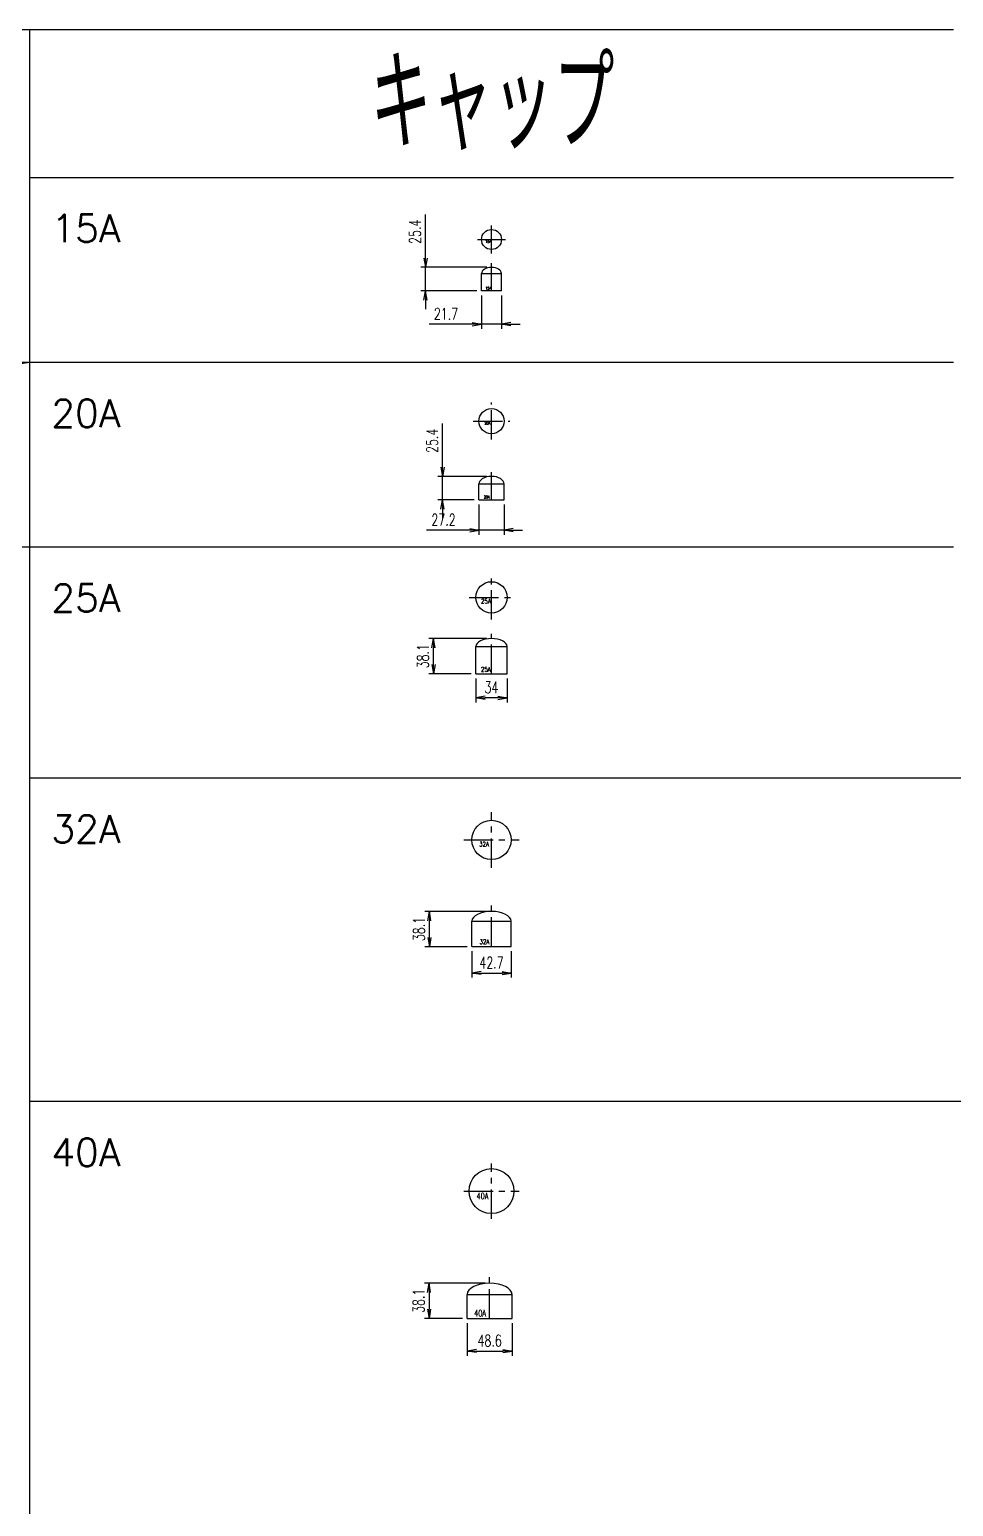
# Model space of a CAD drawing. Header units: millimetres. Extents: x 2090 to 42062, y -14812 to 2738.
# Drawn here: x 5967 to 6967, y 209 to 1808 of the extents above; entities that cross this region are included whole.
import ezdxf

# ---------------------------------------------------------------- set-up
doc = ezdxf.new("R2010")
doc.units = ezdxf.units.MM
doc.header["$PDMODE"] = 35
doc.linetypes.add('CENTER', pattern=[50.8, 31.75, -6.35, 6.35, -6.35])
for name, color, linetype in [('#配管（SUS)', 220, 'Continuous'), ('DIM', 1, 'Continuous'), ('skeleton', 7, 'Continuous')]:
    doc.layers.add(name, color=color, linetype=linetype)
doc.styles.add('kpk', font='romans.shx', dxfattribs={"width": 0.7, "bigfont": 'extfont2.shx'})
doc.styles.get("Standard").update_dxf_attribs({"font": 'romans.shx', "bigfont": 'extfont.shx'})
doc.dimstyles.new('1／5～KPK', dxfattribs={"dimscale": 5, "dimtxt": 2.5, "dimasz": 2, "dimexe": 1, "dimexo": 1, "dimgap": 1, "dimtad": 3, "dimdsep": 46, "dimtxsty": 'kpk', "dimblk": 'OPEN', "dimcen": 2.5, "dimclrd": 9, "dimclre": 9, "dimclrt": 4, "dimadec": 1, "dimazin": 2, "dimtfac": 1, "dimtmove": 0, "dimatfit": 2, "dimldrblk": 'OPEN', "dimfxl": 1, "dimtfill": 1, "dimlwd": -1, "dimlwe": -1, "dimarcsym": 1})

# ---------------------------------------------------------------- blocks, each defined once
blk = doc.blocks.new('_Open')
at = {"color": 0, "linetype": 'ByBlock', "lineweight": -2}
for p, q in [((-1, 0.17), (0, 0)), ((-1, -0.17), (0, 0)), ((0, 0), (-1, 0))]:
    blk.add_line(p, q, dxfattribs=at)
blk = doc.blocks.new('*D179')
at = {"layer": '#配管（SUS)', "color": 9, "transparency": 16777216}
for p, q in [((6455.9, 1519.8), (6455.9, 1483.6)), ((6477.6, 1519.8), (6477.6, 1483.6)), ((6445.9, 1488.6), (6399.2, 1488.6)), ((6477.6, 1488.6), (6455.9, 1488.6)), ((6487.6, 1488.6), (6497.6, 1488.6))]:
    blk.add_line(p, q, dxfattribs=at)
at = {"layer": 'Defpoints', "color": 0, "linetype": 'ByBlock', "transparency": 16777216}
for p in [(6455.9, 1524.8), (6477.6, 1524.8), (6455.9, 1488.6)]:
    blk.add_point(p, dxfattribs=at)
at = {"layer": '#配管（SUS)', "color": 9, "linetype": 'ByBlock', "transparency": 16777216, "xscale": 10, "yscale": 10, "zscale": 10}
blk.add_blockref('_Open', (6455.9, 1488.6), dxfattribs=at)
at = {"layer": '#配管（SUS)', "color": 9, "linetype": 'ByBlock', "transparency": 16777216, "xscale": 10, "yscale": 10, "zscale": 10, "rotation": 180}
blk.add_blockref('_Open', (6477.6, 1488.6), dxfattribs=at)
at = {"layer": '#配管（SUS)', "color": 4, "linetype": 'ByBlock', "transparency": 16777216, "insert": (6417.5, 1499.9), "char_height": 12.5, "attachment_point": 5, "style": 'kpk', "bg_fill": 3, "box_fill_scale": 1.1, "bg_fill_color": 256, "bg_fill_true_color": 13158600, "bg_fill_transparency": 0}
blk.add_mtext('21.7', dxfattribs=at)
blk = doc.blocks.new('*D180')
at = {"layer": 'Defpoints', "color": 0, "linetype": 'ByBlock', "transparency": 16777216}
for p in [(6395.3, 1550.2), (6466.7, 1550.2), (6455.9, 1524.8)]:
    blk.add_point(p, dxfattribs=at)
at = {"layer": 'DIM', "color": 9, "transparency": 16777216}
for p, q in [((6395.3, 1560.2), (6395.3, 1607.3)), ((6461.7, 1550.2), (6390.3, 1550.2)), ((6395.3, 1524.8), (6395.3, 1550.2)), ((6450.9, 1524.8), (6390.3, 1524.8)), ((6395.3, 1514.8), (6395.3, 1504.8))]:
    blk.add_line(p, q, dxfattribs=at)
at = {"layer": 'DIM', "color": 9, "linetype": 'ByBlock', "transparency": 16777216, "xscale": 10, "yscale": 10, "zscale": 10}
for p, rotation in [((6395.3, 1550.2), 270), ((6395.3, 1524.8), 90)]:
    blk.add_blockref('_Open', p, dxfattribs=dict(at, rotation=rotation))
at = {"layer": 'DIM', "color": 4, "linetype": 'ByBlock', "transparency": 16777216, "insert": (6384, 1588.7), "char_height": 12.5, "attachment_point": 5, "rotation": 90, "style": 'kpk', "bg_fill": 3, "box_fill_scale": 1.1, "bg_fill_color": 256, "bg_fill_true_color": 13158600, "bg_fill_transparency": 0}
blk.add_mtext('25.4', dxfattribs=at)
blk = doc.blocks.new('*D181')
at = {"layer": '#配管（SUS)', "color": 9, "transparency": 16777216}
for p, q in [((6453.1, 1293.5), (6453.1, 1260.7)), ((6480.3, 1293.5), (6480.3, 1260.7)), ((6443.1, 1265.7), (6396.4, 1265.7)), ((6480.3, 1265.7), (6453.1, 1265.7)), ((6490.3, 1265.7), (6500.3, 1265.7))]:
    blk.add_line(p, q, dxfattribs=at)
at = {"layer": 'Defpoints', "color": 0, "linetype": 'ByBlock', "transparency": 16777216}
for p in [(6453.1, 1298.5), (6480.3, 1298.5), (6453.1, 1265.7)]:
    blk.add_point(p, dxfattribs=at)
at = {"layer": '#配管（SUS)', "color": 9, "linetype": 'ByBlock', "transparency": 16777216, "xscale": 10, "yscale": 10, "zscale": 10}
blk.add_blockref('_Open', (6453.1, 1265.7), dxfattribs=at)
at = {"layer": '#配管（SUS)', "color": 9, "linetype": 'ByBlock', "transparency": 16777216, "xscale": 10, "yscale": 10, "zscale": 10, "rotation": 180}
blk.add_blockref('_Open', (6480.3, 1265.7), dxfattribs=at)
at = {"layer": '#配管（SUS)', "color": 4, "linetype": 'ByBlock', "transparency": 16777216, "insert": (6414.8, 1277), "char_height": 12.5, "attachment_point": 5, "style": 'kpk', "bg_fill": 3, "box_fill_scale": 1.1, "bg_fill_color": 256, "bg_fill_true_color": 13158600, "bg_fill_transparency": 0}
blk.add_mtext('27.2', dxfattribs=at)
blk = doc.blocks.new('*D182')
at = {"layer": 'Defpoints', "color": 0, "linetype": 'ByBlock', "transparency": 16777216}
for p in [(6413.7, 1323.9), (6466.7, 1323.9), (6453.1, 1298.5)]:
    blk.add_point(p, dxfattribs=at)
at = {"layer": 'DIM', "color": 9, "transparency": 16777216}
for p, q in [((6413.7, 1333.9), (6413.7, 1381)), ((6461.7, 1323.9), (6408.7, 1323.9)), ((6413.7, 1298.5), (6413.7, 1323.9)), ((6448.1, 1298.5), (6408.7, 1298.5)), ((6413.7, 1288.5), (6413.7, 1278.5))]:
    blk.add_line(p, q, dxfattribs=at)
at = {"layer": 'DIM', "color": 9, "linetype": 'ByBlock', "transparency": 16777216, "xscale": 10, "yscale": 10, "zscale": 10}
for p, rotation in [((6413.7, 1323.9), 270), ((6413.7, 1298.5), 90)]:
    blk.add_blockref('_Open', p, dxfattribs=dict(at, rotation=rotation))
at = {"layer": 'DIM', "color": 4, "linetype": 'ByBlock', "transparency": 16777216, "insert": (6402.5, 1362.4), "char_height": 12.5, "attachment_point": 5, "rotation": 90, "style": 'kpk', "bg_fill": 3, "box_fill_scale": 1.1, "bg_fill_color": 256, "bg_fill_true_color": 13158600, "bg_fill_transparency": 0}
blk.add_mtext('25.4', dxfattribs=at)
blk = doc.blocks.new('*D183')
at = {"layer": 'Defpoints', "color": 0, "linetype": 'ByBlock', "transparency": 16777216}
for p in [(6449.7, 1110.2), (6483.7, 1110.2), (6449.7, 1084.3)]:
    blk.add_point(p, dxfattribs=at)
at = {"layer": 'DIM', "color": 9, "transparency": 16777216}
for p, q in [((6449.7, 1105.2), (6449.7, 1079.3)), ((6483.7, 1105.2), (6483.7, 1079.3)), ((6473.7, 1084.3), (6459.7, 1084.3))]:
    blk.add_line(p, q, dxfattribs=at)
at = {"layer": 'DIM', "color": 9, "linetype": 'ByBlock', "transparency": 16777216, "xscale": 10, "yscale": 10, "zscale": 10, "rotation": 180}
blk.add_blockref('_Open', (6449.7, 1084.3), dxfattribs=at)
at = {"layer": 'DIM', "color": 9, "linetype": 'ByBlock', "transparency": 16777216, "xscale": 10, "yscale": 10, "zscale": 10}
blk.add_blockref('_Open', (6483.7, 1084.3), dxfattribs=at)
at = {"layer": 'DIM', "color": 4, "linetype": 'ByBlock', "transparency": 16777216, "insert": (6466.7, 1095.5), "char_height": 12.5, "attachment_point": 5, "style": 'kpk', "bg_fill": 3, "box_fill_scale": 1.1, "bg_fill_color": 256, "bg_fill_true_color": 13158600, "bg_fill_transparency": 0}
blk.add_mtext('34', dxfattribs=at)
blk = doc.blocks.new('*D184')
at = {"layer": 'Defpoints', "color": 0, "linetype": 'ByBlock', "transparency": 16777216}
for p in [(6466.7, 1148.3), (6449.7, 1110.2)]:
    blk.add_point(p, dxfattribs=at)
at = {"layer": 'DIM', "color": 9, "transparency": 16777216}
for p, q in [((6461.7, 1148.3), (6398.9, 1148.3)), ((6403.9, 1120.2), (6403.9, 1138.3)), ((6444.7, 1110.2), (6398.9, 1110.2))]:
    blk.add_line(p, q, dxfattribs=at)
at = {"layer": 'DIM', "color": 9, "linetype": 'ByBlock', "transparency": 16777216, "xscale": 10, "yscale": 10, "zscale": 10}
for p, rotation in [((6403.9, 1148.3), 90), ((6403.9, 1110.2), 270)]:
    blk.add_blockref('_Open', p, dxfattribs=dict(at, rotation=rotation))
at = {"layer": 'DIM', "color": 4, "linetype": 'ByBlock', "transparency": 16777216, "insert": (6392.6, 1129.3), "char_height": 12.5, "attachment_point": 5, "rotation": 90, "style": 'kpk', "bg_fill": 3, "box_fill_scale": 1.1, "bg_fill_color": 256, "bg_fill_true_color": 13158600, "bg_fill_transparency": 0}
blk.add_mtext('38.1', dxfattribs=at)
at = {"layer": 'Defpoints', "color": 0, "linetype": 'ByBlock', "transparency": 16777216}
blk.add_point((6403.9, 1148.3), dxfattribs=at)
blk = doc.blocks.new('*D185')
at = {"layer": 'Defpoints', "color": 0, "linetype": 'ByBlock', "transparency": 16777216}
for p in [(6466.7, 853), (6445.4, 814.9)]:
    blk.add_point(p, dxfattribs=at)
at = {"layer": 'DIM', "color": 9, "transparency": 16777216}
for p, q in [((6461.7, 853), (6394.5, 853)), ((6399.5, 824.9), (6399.5, 843)), ((6440.4, 814.9), (6394.5, 814.9))]:
    blk.add_line(p, q, dxfattribs=at)
at = {"layer": 'DIM', "color": 9, "linetype": 'ByBlock', "transparency": 16777216, "xscale": 10, "yscale": 10, "zscale": 10}
for p, rotation in [((6399.5, 853), 90), ((6399.5, 814.9), 270)]:
    blk.add_blockref('_Open', p, dxfattribs=dict(at, rotation=rotation))
at = {"layer": 'DIM', "color": 4, "linetype": 'ByBlock', "transparency": 16777216, "insert": (6388.2, 834), "char_height": 12.5, "attachment_point": 5, "rotation": 90, "style": 'kpk', "bg_fill": 3, "box_fill_scale": 1.1, "bg_fill_color": 256, "bg_fill_true_color": 13158600, "bg_fill_transparency": 0}
blk.add_mtext('38.1', dxfattribs=at)
at = {"layer": 'Defpoints', "color": 0, "linetype": 'ByBlock', "transparency": 16777216}
blk.add_point((6399.5, 853), dxfattribs=at)
blk = doc.blocks.new('*D186')
at = {"layer": 'Defpoints', "color": 0, "linetype": 'ByBlock', "transparency": 16777216}
for p in [(6445.4, 814.9), (6488.1, 814.9)]:
    blk.add_point(p, dxfattribs=at)
at = {"layer": 'DIM', "color": 9, "transparency": 16777216}
for p, q in [((6445.4, 809.9), (6445.4, 781.4)), ((6488.1, 809.9), (6488.1, 781.4)), ((6455.4, 786.4), (6478.1, 786.4))]:
    blk.add_line(p, q, dxfattribs=at)
at = {"layer": 'DIM', "color": 9, "linetype": 'ByBlock', "transparency": 16777216, "xscale": 10, "yscale": 10, "zscale": 10, "rotation": 180}
blk.add_blockref('_Open', (6445.4, 786.4), dxfattribs=at)
at = {"layer": 'DIM', "color": 9, "linetype": 'ByBlock', "transparency": 16777216, "xscale": 10, "yscale": 10, "zscale": 10}
blk.add_blockref('_Open', (6488.1, 786.4), dxfattribs=at)
at = {"layer": 'DIM', "color": 4, "linetype": 'ByBlock', "transparency": 16777216, "insert": (6466.7, 797.6), "char_height": 12.5, "attachment_point": 5, "style": 'kpk', "bg_fill": 3, "box_fill_scale": 1.1, "bg_fill_color": 256, "bg_fill_true_color": 13158600, "bg_fill_transparency": 0}
blk.add_mtext('42.7', dxfattribs=at)
at = {"layer": 'Defpoints', "color": 0, "linetype": 'ByBlock', "transparency": 16777216}
blk.add_point((6488.1, 786.4), dxfattribs=at)
blk = doc.blocks.new('*D187')
at = {"layer": 'Defpoints', "color": 0, "linetype": 'ByBlock', "transparency": 16777216}
for p in [(6440.4, 412.5), (6489, 412.5), (6489, 377.2)]:
    blk.add_point(p, dxfattribs=at)
at = {"layer": 'DIM', "color": 9, "transparency": 16777216}
for p, q in [((6440.4, 407.5), (6440.4, 372.2)), ((6489, 407.5), (6489, 372.2)), ((6450.4, 377.2), (6479, 377.2))]:
    blk.add_line(p, q, dxfattribs=at)
at = {"layer": 'DIM', "color": 9, "linetype": 'ByBlock', "transparency": 16777216, "xscale": 10, "yscale": 10, "zscale": 10, "rotation": 180}
blk.add_blockref('_Open', (6440.4, 377.2), dxfattribs=at)
at = {"layer": 'DIM', "color": 9, "linetype": 'ByBlock', "transparency": 16777216, "xscale": 10, "yscale": 10, "zscale": 10}
blk.add_blockref('_Open', (6489, 377.2), dxfattribs=at)
at = {"layer": 'DIM', "color": 4, "linetype": 'ByBlock', "transparency": 16777216, "insert": (6464.7, 388.5), "char_height": 12.5, "attachment_point": 5, "style": 'kpk', "bg_fill": 3, "box_fill_scale": 1.1, "bg_fill_color": 256, "bg_fill_true_color": 13158600, "bg_fill_transparency": 0}
blk.add_mtext('48.6', dxfattribs=at)
blk = doc.blocks.new('*D188')
at = {"layer": 'Defpoints', "color": 0, "linetype": 'ByBlock', "transparency": 16777216}
for p in [(6464.7, 450.6), (6440.4, 412.5)]:
    blk.add_point(p, dxfattribs=at)
at = {"layer": 'DIM', "color": 9, "transparency": 16777216}
for p, q in [((6459.7, 450.6), (6394.1, 450.6)), ((6399.1, 440.6), (6399.1, 422.5)), ((6435.4, 412.5), (6394.1, 412.5))]:
    blk.add_line(p, q, dxfattribs=at)
at = {"layer": 'DIM', "color": 9, "linetype": 'ByBlock', "transparency": 16777216, "xscale": 10, "yscale": 10, "zscale": 10}
for p, rotation in [((6399.1, 450.6), 90), ((6399.1, 412.5), 270)]:
    blk.add_blockref('_Open', p, dxfattribs=dict(at, rotation=rotation))
at = {"layer": 'DIM', "color": 4, "linetype": 'ByBlock', "transparency": 16777216, "insert": (6387.8, 431.6), "char_height": 12.5, "attachment_point": 5, "rotation": 90, "style": 'kpk', "bg_fill": 3, "box_fill_scale": 1.1, "bg_fill_color": 256, "bg_fill_true_color": 13158600, "bg_fill_transparency": 0}
blk.add_mtext('38.1', dxfattribs=at)
at = {"layer": 'Defpoints', "color": 0, "linetype": 'ByBlock', "transparency": 16777216}
blk.add_point((6399.1, 412.5), dxfattribs=at)
blk = doc.blocks.new('A$C31D66B14')
at = {"layer": '#配管（SUS)', "color": 2, "linetype": 'CENTER'}
for p, q in [((-15, 0), (15, 0)), ((0, -15), (0, 15))]:
    blk.add_line(p, q, dxfattribs=at)
at = {"layer": '#配管（SUS)', "color": 0, "linetype": 'ByBlock'}
blk.add_circle((0, 0), 10.8, dxfattribs=at)
at = {"layer": 'Defpoints', "color": 5, "insert": (-6.8, -2.2), "char_height": 3, "attachment_point": 4}
blk.add_mtext('{\\W0.7;15A}', dxfattribs=at)
blk = doc.blocks.new('A$C6C9C3C75')
at = {"layer": '#配管（SUS)', "color": 0, "linetype": 'ByBlock'}
for p, q in [((-10.8, -18.6), (-10.8, 0)), ((-10.8, 0), (10.8, 0)), ((10.8, -18.6), (10.8, 0)), ((10.8, -18.6), (-10.8, -18.6))]:
    blk.add_line(p, q, dxfattribs=at)
at = {"layer": '#配管（SUS)', "color": 2, "linetype": 'CENTER'}
blk.add_line((0, -18.6), (0, 11.4), dxfattribs=at)
at = {"layer": '#配管（SUS)', "color": 0, "linetype": 'ByBlock'}
blk.add_ellipse((0, 0), major_axis=(-10.8, 0), ratio=0.629032, start_param=3.141593, end_param=6.283185, dxfattribs=at)
at = {"layer": 'Defpoints', "color": 5, "insert": (-6.8, -15.7), "char_height": 3, "attachment_point": 4}
blk.add_mtext('{\\W0.7;15A}', dxfattribs=at)
blk = doc.blocks.new('A$C276B65DD')
at = {"layer": '#配管（SUS)', "color": 2, "linetype": 'CENTER'}
for p, q in [((0, -20), (0, 20)), ((-20, 0), (20, 0))]:
    blk.add_line(p, q, dxfattribs=at)
at = {"layer": '#配管（SUS)', "color": 0, "linetype": 'ByBlock'}
blk.add_circle((0, 0), 13.6, dxfattribs=at)
at = {"layer": 'Defpoints', "color": 5, "insert": (-7.6, -2.2), "char_height": 3, "attachment_point": 4}
blk.add_mtext('{\\W0.7;20A}', dxfattribs=at)
blk = doc.blocks.new('A$C33647CF4')
at = {"layer": '#配管（SUS)', "color": 0, "linetype": 'ByBlock'}
for p, q in [((-13.6, -17.2), (-13.6, 0)), ((-13.6, 0), (13.6, 0)), ((13.6, -17.2), (13.6, 0)), ((-13.6, -17.2), (13.6, -17.2))]:
    blk.add_line(p, q, dxfattribs=at)
at = {"layer": '#配管（SUS)', "color": 2, "linetype": 'CENTER'}
blk.add_line((0, -17.2), (0, 12.8), dxfattribs=at)
at = {"layer": '#配管（SUS)', "color": 0, "linetype": 'ByBlock'}
blk.add_ellipse((0, 0), major_axis=(-13.6, 0), ratio=0.602941, start_param=3.141593, end_param=6.283185, dxfattribs=at)
at = {"layer": 'Defpoints', "color": 5, "insert": (-8.3, -14.1), "char_height": 3, "attachment_point": 4}
blk.add_mtext('{\\W0.7;20A}', dxfattribs=at)
blk = doc.blocks.new('A$C5F99409D')
at = {"layer": '#配管（SUS)', "color": 2, "linetype": 'CENTER'}
for p, q in [((0, -24), (0, 24)), ((-24, 0), (24, 0))]:
    blk.add_line(p, q, dxfattribs=at)
at = {"layer": '#配管（SUS)', "color": 0, "linetype": 'ByBlock'}
blk.add_circle((0, 0), 17, dxfattribs=at)
at = {"layer": 'Defpoints', "color": 5, "insert": (-11.3, -4.1), "char_height": 5, "attachment_point": 4}
blk.add_mtext('{\\W0.7;25A}', dxfattribs=at)
blk = doc.blocks.new('A$C5D935CD0')
at = {"layer": '#配管（SUS)', "color": 0, "linetype": 'ByBlock'}
for p, q in [((-17, -29.6), (-17, 0)), ((-17, 0), (17, 0)), ((17, -29.6), (17, 0)), ((-17, -29.6), (17, -29.6))]:
    blk.add_line(p, q, dxfattribs=at)
at = {"layer": '#配管（SUS)', "color": 2, "linetype": 'CENTER'}
blk.add_line((0, -29.6), (0, 13.6), dxfattribs=at)
at = {"layer": '#配管（SUS)', "color": 0, "linetype": 'ByBlock'}
blk.add_ellipse((0, 0), major_axis=(-17, 0), ratio=0.5, start_param=3.141593, end_param=6.283185, dxfattribs=at)
at = {"layer": 'Defpoints', "color": 5, "insert": (-11.4, -24.8), "char_height": 5, "attachment_point": 4}
blk.add_mtext('{\\W0.7;25A}', dxfattribs=at)
blk = doc.blocks.new('A$C3D9C4CAF')
at = {"layer": '#配管（SUS)', "color": 2, "linetype": 'CENTER'}
for p, q in [((0, -30), (0, 30)), ((-30, 0), (30, 0))]:
    blk.add_line(p, q, dxfattribs=at)
at = {"layer": '#配管（SUS)', "color": 0, "linetype": 'ByBlock'}
blk.add_circle((0, 0), 21.3, dxfattribs=at)
at = {"layer": 'Defpoints', "color": 5, "insert": (-13.3, -4.5), "char_height": 5, "attachment_point": 4}
blk.add_mtext('{\\W0.7;32A}', dxfattribs=at)
blk = doc.blocks.new('A$C52EA4762')
at = {"layer": '#配管（SUS)', "color": 2, "linetype": 'CENTER'}
blk.add_line((0, -27.4), (0, 21.3), dxfattribs=at)
at = {"layer": '#配管（SUS)', "color": 0, "linetype": 'ByBlock'}
for p, q in [((-21.4, -27.4), (-21.4, 0)), ((-21.4, 0), (21.4, 0)), ((21.4, -27.4), (21.4, 0)), ((-21.4, -27.4), (21.4, -27.4))]:
    blk.add_line(p, q, dxfattribs=at)
blk.add_ellipse((0, 0), major_axis=(-21.3, 0), ratio=0.5, start_param=3.141593, end_param=6.283185, dxfattribs=at)
at = {"layer": 'Defpoints', "color": 5, "insert": (-12.9, -22.1), "char_height": 5, "attachment_point": 4}
blk.add_mtext('{\\W0.7;32A}', dxfattribs=at)
blk = doc.blocks.new('A$C7E141E61')
at = {"layer": '#配管（SUS)', "color": 2, "linetype": 'CENTER'}
for p, q in [((0, -30), (0, 30)), ((-30, 0), (30, 0))]:
    blk.add_line(p, q, dxfattribs=at)
at = {"layer": '#配管（SUS)', "color": 0, "linetype": 'ByBlock'}
blk.add_circle((0, 0), 24.3, dxfattribs=at)
at = {"layer": 'Defpoints', "color": 5, "insert": (-16.1, -5.3), "char_height": 7, "attachment_point": 4}
blk.add_mtext('{\\W0.7;40A}', dxfattribs=at)
blk = doc.blocks.new('A$C52642CD0')
at = {"layer": '#配管（SUS)', "color": 2, "linetype": 'CENTER'}
blk.add_line((0, -25.9), (0, 22.8), dxfattribs=at)
at = {"layer": '#配管（SUS)', "color": 0, "linetype": 'ByBlock'}
for p, q in [((-24.3, -25.9), (-24.3, 0)), ((-24.3, 0), (24.3, 0)), ((24.3, -25.9), (24.3, 0)), ((-24.3, -25.9), (24.3, -25.9))]:
    blk.add_line(p, q, dxfattribs=at)
blk.add_ellipse((0, 0), major_axis=(-24.3, 0), ratio=0.5, start_param=3.141593, end_param=6.283185, dxfattribs=at)
at = {"layer": 'Defpoints', "color": 5, "insert": (-16.7, -20.3), "char_height": 7, "attachment_point": 4}
blk.add_mtext('{\\W0.7;40A}', dxfattribs=at)

msp = doc.modelspace()

# ---------------------------------------------------------------- linework, layer by layer
at = {"layer": 'skeleton'}
for p, q in [((4649.823, 1807.568), (5966.709, 1807.568)), ((5966.709, 1807.568), (6966.709, 1807.568)), ((5966.709, 1807.568), (5966.709, -6552.432)), ((5966.709, 1647.568), (6966.709, 1647.568)), ((4649.823, 1447.568), (5966.709, 1447.568)), ((4649.823, 1247.568), (5966.709, 1447.568)), ((5966.709, 1447.568), (6966.709, 1447.568)), ((4649.823, 1247.568), (5966.709, 1247.568)), ((5966.709, 1247.568), (6966.709, 1247.568)), ((5966.709, 997.568), (6966.709, 997.568)), ((6966.709, 997.568), (8325.36, 997.568)), ((5966.709, 647.568), (6966.709, 647.568)), ((6966.709, 647.568), (8325.36, 647.568))]:
    msp.add_line(p, q, dxfattribs=at)

# ---------------------------------------------------------------- block references
at = {"layer": '#配管（SUS)'}
for name, p in [('A$C5F99409D', (6466.709, 1192.958)), ('A$C3D9C4CAF', (6466.709, 930.389)), ('A$C7E141E61', (6466.709, 550.366))]:
    msp.add_blockref(name, p, dxfattribs=at)

# ---------------------------------------------------------------- texts
at = {"color": 71, "char_height": 30, "attachment_point": 4}
for s, insert in [('15A', (5990.267, 1592.262)), ('20A', (5990.267, 1392.262)), ('25A', (5990.267, 1192.262)), ('32A', (5990.267, 942.262)), ('40A', (5990.267, 592.262))]:
    msp.add_mtext(s, dxfattribs=dict(at, insert=insert))
at = {"layer": 'skeleton', "insert": (6467.69, 1727.568), "char_height": 100, "attachment_point": 5}
msp.add_mtext('{\\W0.6;キャップ}', dxfattribs=at)

# ---------------------------------------------------------------- dimensions: what is measured, and where the dimension line sits
at = {"layer": '#配管（SUS)', "color": 0, "linetype": 'ByBlock'}
for base, p1, p2, picture, middle in [((6455.859, 1488.607), (6477.559, 1524.784), (6455.859, 1524.784), '*D179', (6417.526, 1499.857)), ((6453.109, 1265.732), (6480.309, 1298.498), (6453.109, 1298.498), '*D181', (6414.776, 1276.982))]:
    dim = msp.add_linear_dim(base=base, p1=p1, p2=p2, dimstyle='1／5～KPK', dxfattribs=at)
    dim.commit()
    dim.dimension.update_dxf_attribs({"geometry": picture, "text_midpoint": middle})
at = {"layer": 'DIM', "linetype": 'ByBlock'}
for base, p1, p2, picture, middle in [((6449.709, 1084.271), (6483.709, 1110.237), (6449.709, 1110.237), '*D183', (6466.709, 1095.521)), ((6489.002, 377.247), (6440.402, 412.523), (6489.002, 412.523), '*D187', (6464.702, 388.497))]:
    dim = msp.add_linear_dim(base=base, p1=p1, p2=p2, dimstyle='1／5～KPK', dxfattribs=at)
    dim.commit()
    dim.dimension.update_dxf_attribs({"geometry": picture, "text_midpoint": middle})
dim = msp.add_linear_dim(base=(6399.47, 853.034), p1=(6445.359, 814.934), p2=(6466.709, 853.034), angle=90, dimstyle='1／5～KPK', dxfattribs=at)
dim.commit()
dim.dimension.update_dxf_attribs({"geometry": '*D185', "text_midpoint": (6388.22, 833.984)})

# ---------------------------------------------------------------- next in the draw order: dimensions: what is measured, and where the dimension line sits
for base, p1, p2, picture, middle in [((6395.288, 1550.184), (6455.859, 1524.784), (6466.709, 1550.184), '*D180', (6384.038, 1588.726)), ((6413.747, 1323.898), (6453.109, 1298.498), (6466.709, 1323.898), '*D182', (6402.497, 1362.439)), ((6403.858, 1148.337), (6449.709, 1110.237), (6466.709, 1148.337), '*D184', (6392.608, 1129.287)), ((6399.095, 412.523), (6464.702, 450.623), (6440.402, 412.523), '*D188', (6387.845, 431.573))]:
    dim = msp.add_linear_dim(base=base, p1=p1, p2=p2, angle=90, dimstyle='1／5～KPK', dxfattribs=at)
    dim.commit()
    dim.dimension.update_dxf_attribs({"geometry": picture, "text_midpoint": middle})
dim = msp.add_linear_dim(base=(6488.059, 786.397), p1=(6445.359, 814.934), p2=(6488.059, 814.934), dimstyle='1／5～KPK', dxfattribs=at)
dim.commit()
dim.dimension.update_dxf_attribs({"geometry": '*D186', "text_midpoint": (6466.709, 797.647)})

# ---------------------------------------------------------------- next in the draw order: block references
at = {"layer": '#配管（SUS)'}
for name, p in [('A$C31D66B14', (6466.709, 1580.309)), ('A$C6C9C3C75', (6466.709, 1543.359)), ('A$C276B65DD', (6466.709, 1383.712)), ('A$C33647CF4', (6466.709, 1315.698)), ('A$C5D935CD0', (6466.709, 1139.837)), ('A$C52EA4762', (6466.709, 842.359)), ('A$C52642CD0', (6464.702, 438.473))]:
    msp.add_blockref(name, p, dxfattribs=at)

doc.saveas('drawing.dxf')
